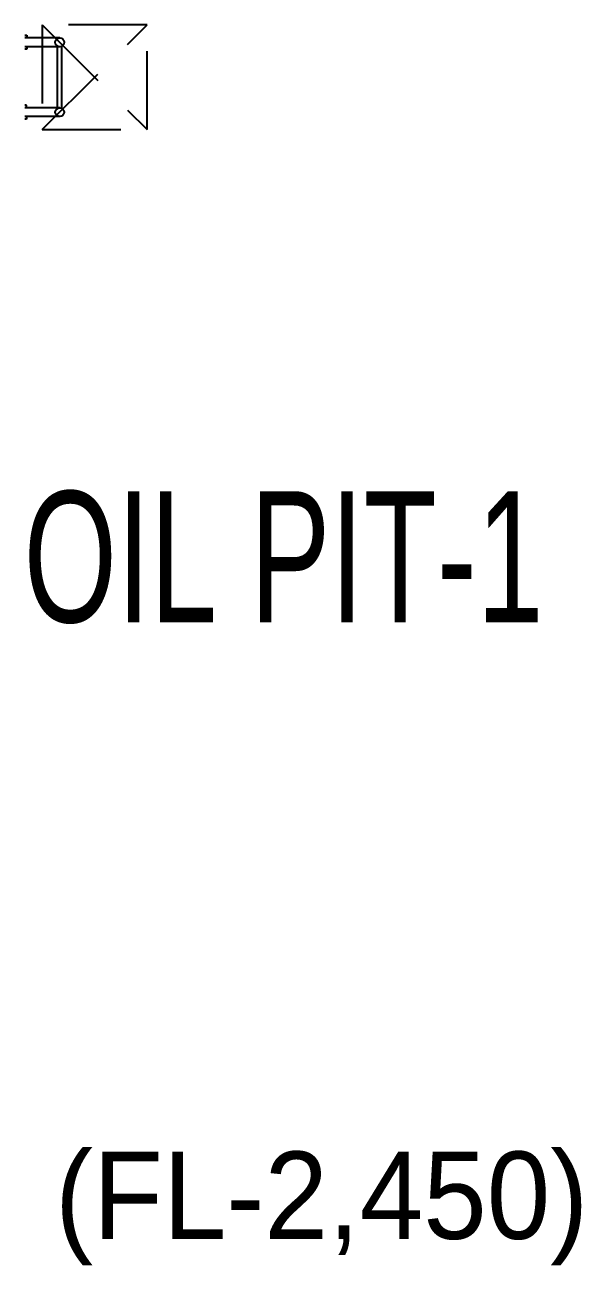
# Model space of a CAD drawing. Header units: millimetres. Extents: x 87841 to 185159, y 39599 to 152003.
# Drawn here: x 138454 to 141640, y 141205 to 148305 of the extents above; entities that cross this region are included whole.
import ezdxf
from ezdxf.enums import TextEntityAlignment as Align

# ---------------------------------------------------------------- set-up
doc = ezdxf.new("R2010")
doc.units = ezdxf.units.MM
doc.header["$LTSCALE"] = 300
doc.linetypes.add('HID', pattern=[2.3, 1.5, -0.8])
doc.layers.add('# 레벨계획_251201', color=140, linetype='Continuous', plot=False)
doc.layers.add('NOPLOT-TEXT', color=41, linetype='Continuous', plot=False)
for name, color, linetype in [('A-ELE', 7, 'Continuous'), ('A-OPEN', 1, 'Continuous'), ('ISL', 251, 'Continuous'), ('철제사다리', 6, 'Continuous')]:
    doc.layers.add(name, color=color, linetype=linetype)
doc.styles.add('Gtx', font='Dotum.ttf')

# ---------------------------------------------------------------- blocks, each defined once
blk = doc.blocks.new('A$Ca24c0e43')
at = {"layer": '철제사다리', "color": 4, "ltscale": 0.5}
for p, q in [((25.4, 465.4), (225.4, 465.4)), ((215.4, 465.4), (215.4, 480)), ((215.4, 480), (225.4, 480)), ((12.7, 418), (12.7, 62)), ((25.4, 414.6), (225.4, 414.6)), ((38.1, 418), (38.1, 62)), ((215.4, 414.6), (215.4, 400)), ((215.4, 400), (225.4, 400)), ((214.6, 65.4), (214.6, 80)), ((214.6, 80), (225.4, 80)), ((25.4, 65.4), (225.4, 65.4)), ((25.4, 14.6), (225.4, 14.6)), ((214.6, 0), (214.6, 14.6)), ((225.4, 0), (214.6, 0))]:
    blk.add_line(p, q, dxfattribs=at)
for centre in [(25.4, 440), (25.4, 40)]:
    blk.add_circle(centre, 25.4, dxfattribs=at)

msp = doc.modelspace()

# ---------------------------------------------------------------- linework, layer by layer
at = {"layer": 'A-ELE', "linetype": 'HID', "elevation": 0}
msp.add_lwpolyline([(138553.6, 147705), (139153.6, 147705), (139153.6, 148305), (138553.6, 148305)], close=True, dxfattribs=at)
at = {"layer": 'A-OPEN', "linetype": 'HID'}
for p, q in [((138553.6, 147705), (139153.6, 148305)), ((138553.6, 148305), (139153.6, 147705))]:
    msp.add_line(p, q, dxfattribs=at)

# ---------------------------------------------------------------- block references
at = {"layer": 'ISL', "rotation": 180}
msp.add_blockref('A$Ca24c0e43', (138679, 148245), dxfattribs=at)

# ---------------------------------------------------------------- texts
at = {"layer": '# 레벨계획_251201', "style": 'Gtx'}
msp.add_text('(FL-2,450)', height=500, dxfattribs=at).set_placement((140153.6, 141605), align=Align.MIDDLE_CENTER)
at = {"layer": 'NOPLOT-TEXT', "style": 'Gtx', "width": 0.7}
msp.add_text('OIL PIT-1', height=750, dxfattribs=at).set_placement((138447.1, 144885.1))

doc.saveas('drawing.dxf')
